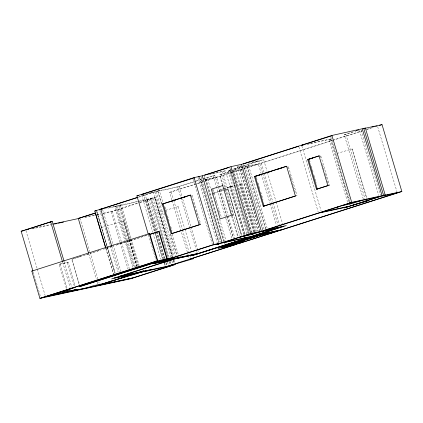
<?xml version="1.0" encoding="UTF-8"?>
<svg xmlns="http://www.w3.org/2000/svg" width="423" height="423" viewBox="0 0 423 423"><rect width="100%" height="100%" fill="white"/><g stroke="black" fill="none" stroke-linecap="round" stroke-linejoin="round"><path stroke-width="0.32" stroke-dasharray="2.12 1.59" d="M101.425 227.489L104.587 226.554M107.093 225.861L123.564 220.965L128.93 239.196M157.62 212.637L163.23 210.982M178.183 206.62L165.726 210.247M218.141 186.554L226.791 215.767L219.156 190.107L222.847 188.975M241.681 235.368L227.96 188.917L223.677 190.181M243.817 234.675L229.515 186.395L229.821 185.681L230.81 185.385L245.298 234.294M244.806 234.384L230.509 186.104L230.81 185.385M254.017 231.931L239.899 184.28L240.269 183.418L241.258 183.127L255.561 231.407M255.011 231.64L240.893 183.984L241.258 183.127M336.92 153.449L352.142 148.959L366.794 198.546M138.686 196.986L153.269 192.328L172.341 256.713M150.461 192.629L159.328 190.556L162.881 202.548M138.443 197.234L154.892 191.973L177.676 187.051L202.199 179.209M161.776 204.288L157.848 191.032L159.328 190.556M208.55 174.762L225.417 170.813L244.309 234.585M132.753 267.362L114.802 206.768L115.78 206.456L125.689 239.91M109.187 207.571L121.211 204.885L131.119 238.339M248.253 234.014L229.372 170.263L232.327 169.316M114.802 206.768L137.665 201.723M130.273 238.609L120.365 205.155L121.211 204.885M157.848 191.032L179.008 186.453L195.77 181.097M196.388 180.896L214.773 175.191L217.951 185.919M246.858 233.866L228.161 170.744L230.281 170.062L248.978 233.189M262.561 172.875L259.008 160.883L233.242 169.121L252.124 232.872M202.829 179.008L214.773 175.191M228.161 170.744L230.847 170.051M253.562 231.889L234.865 168.766L263.592 159.582L267.14 171.579M254.752 232.327L235.865 168.55L231.904 169.713M310.598 143.371L332.515 138.58M363.304 199.048L344.232 134.662L353.665 131.648M267.13 228.129L248.618 165.642L241.184 167.709L259.881 230.831M306.924 144.47L331.939 138.76M344.232 134.662L355.917 131.098M219.22 241.898L201.084 180.669L203.548 179.881M204.166 179.68L207.64 178.739L210.633 188.838M223.148 185.364L219.965 174.63L242.559 167.408M223.989 241.232L205.663 179.373L207.64 178.739M219.965 174.63L244.182 167.059L258.337 163.997L261.144 173.467M265.84 229.234L247.143 166.112L248.618 165.642M139.357 201.047L153.216 197.768L170.786 257.205M171.875 199.926L169.634 192.354L196.357 183.809M196.975 183.614L216.862 177.258L219.294 185.464M205.663 179.373L219.817 176.312L232.867 172.14M233.485 171.939L243.426 168.761M244.05 168.566L258.337 163.997M247.143 166.112L261.298 163.051L362.379 130.739M366.144 129.533L371.167 127.931M138.3 201.586L151.133 198.81L168.523 257.512M167.868 257.348L150.482 198.646L153.216 197.768M169.634 192.354L231.661 172.695M232.29 172.494L332.325 140.515M332.954 140.314L361.898 131.061M366.931 129.454L371.336 128.042M103.344 213.155L112.322 211.214L139.241 202.612M139.865 202.411L151.133 198.81M172.187 257.115L154.612 197.779L154.903 197.689L172.293 256.391M103.323 213.467L111.027 211.801L139.188 202.797M139.812 202.601L155.458 197.599L172.848 256.301M81.015 256.349L71.619 259.352L79.143 284.753M86.652 254.546L90.411 253.34M92.917 252.542L94.17 252.14M96.677 251.341L100.436 250.136M106.073 248.338L107.326 247.936M109.832 247.132L113.591 245.932M116.098 245.134L148.674 234.717M78.964 257.052L72.074 259.251L79.783 285.271M79.593 256.851L100.891 250.041M103.397 249.237L114.046 245.832M116.552 245.033L148.505 234.818M66.342 288.481L59.188 264.322L60.013 264.058L68.177 262.292L75.151 285.832M59.188 264.322L68.177 262.292M199.577 224.83L200.825 224.433L192.016 194.691M231.931 215.333L233.131 214.953L224.322 185.216M328.264 185.628L329.464 185.242L320.655 155.505M229.515 186.395L230.509 186.104M223.46 188.795L235.077 185.369M219.156 190.107L222.826 189.028M223.439 188.848L235.056 185.422M239.899 184.28L240.893 183.984M212.658 193.427L223.064 190.361M213.864 193.115L223.043 190.408M223.656 190.228L227.939 188.965M308.044 143.92L309.959 143.508M252.092 162.072L263.592 159.582M248.349 163.188L259.008 160.883M210.242 174.091L212.14 173.679M212.769 173.546L225.417 170.813M234.865 168.766L235.865 168.55M229.372 170.263L230.281 170.062M201.084 180.669L202.342 180.394M204.869 179.849L216.862 177.258M146.977 193.686L153.269 192.328M120.365 205.155L138.723 201.184M150.482 198.646L154.903 197.689M154.612 197.779L155.458 197.599M104.322 208.93L115.78 206.456M32.148 228.552L50.749 224.528M85.383 217.041L96.285 214.683M96.93 214.546L100.774 213.71M32.063 228.875L50.681 224.851M84.706 217.496L96.259 214.995M96.904 214.858L100.753 214.022M327.836 185.597L329.464 185.242M295.386 195.971L297.015 195.616L288.206 165.879M231.508 215.302L233.131 214.953M199.201 224.782L200.825 224.433M377.633 126.551L397.081 192.201M361.131 130.12L380.393 195.135M359.508 130.474L378.765 195.489M352.142 148.959L366.815 198.493M345.861 134.313L364.933 198.699M330.765 136.687L350.022 201.702M330.892 138.929L349.588 202.051M330.4 139.088L349.097 202.21M329.068 139.68L347.764 202.802M319.841 155.68L320.777 158.847M322.463 164.542L324.341 170.866M325.091 173.398L326.588 178.458M327.339 180.991L328.65 185.417M309.467 159.772L310.593 163.569M311.344 166.102L313.216 172.431M314.157 175.593L316.404 183.185M301.842 145.935L321.099 210.95M298.887 146.881L318.144 211.897M287.582 166.688L288.518 169.85M290.204 175.545L291.701 180.605M292.452 183.138L295.265 192.629M267.331 172.209L275.928 201.248M276.119 201.877L282.664 223.968M261.298 163.051L264.1 172.521M264.29 173.15L272.888 202.189M273.078 202.818L279.619 224.914M262.746 173.504L271.349 202.543M271.534 203.172L277.89 224.634M261.329 174.096L269.932 203.135M270.117 203.764L276.478 225.226M256.433 177.422L257.184 179.949M258.12 183.117L259.992 189.441M260.742 191.973L262.99 199.566M246.995 165.99L265.692 229.113M245.514 166.461L264.216 229.589M244.14 166.762L262.884 230.181M243.341 164.637L262.783 230.281M240.38 165.578L259.643 230.598M238.905 166.054L258.162 231.069M238.757 165.932L258.014 230.947M237.092 165.774L256.539 231.423M233.094 170.125L251.6 232.618M229.874 167.852L249.131 232.867M229.784 170.39L248.481 233.512M227.96 188.917L241.702 235.315M222.461 171.754L241.343 235.511M221.594 174.281L239.73 235.511M224.803 189.821L226.115 194.252M227.801 199.947L229.678 206.271M230.614 209.438L232.301 215.133M232.121 215.661L238.477 237.123M219.817 176.312L222.435 185.147M231.598 216.079L237.768 236.906M219.479 186.094L228.082 215.127M228.267 215.762L234.813 237.853M226.929 216.222L233.48 238.339M226.955 216.444L233.459 238.387M213.15 175.54L231.846 238.662M213.139 189.483L221.573 217.956M212.119 189.028L213.805 194.723M214.741 197.885L216.618 204.214M218.305 209.908L219.616 214.339M212.023 193.66L212.584 195.537M219.606 219.14L225.956 240.682M226.152 241.232L226.696 243.193M206.017 179.093L224.343 240.951M224.174 241.861L224.925 244.388M204.108 176.09L223.55 241.739M201.147 177.036L220.409 242.051M199.635 177.517L218.897 242.538M199.487 177.396L218.749 242.411M197.975 177.877L217.237 242.892M192.951 178.807L212.209 243.822M191.392 195.5L192.703 199.931M193.454 202.464L194.95 207.524M195.701 210.057L197.573 216.38M199.259 222.075L200.01 224.608M179.008 186.453L182.001 196.552M182.752 199.08L190.789 226.22M190.974 226.855L197.52 248.946M197.71 249.575L198.456 252.103M177.676 187.051L180.669 197.15M180.854 197.779L189.456 226.818M189.641 227.447L196.002 248.909M196.748 251.431L197.123 252.695M178.205 206.572L184.682 228.568M184.888 229.144L191.18 250.511M171.257 192L173.504 199.577M173.689 200.206L182.292 229.245M182.477 229.874L189.768 254.493M189.959 255.127L190.889 258.279M172.066 200.56L188.145 254.847M188.33 255.476L189.266 258.633M164.901 206.826L166.773 213.15M167.524 215.682L169.026 220.743M170.712 226.437L172.024 230.868M172.23 234.109L178.4 254.942M169.068 228.901L169.819 231.429M170.564 233.951L176.92 255.413M157.705 190.91L162.379 206.688M164.251 213.002L164.996 215.524M170.606 234.464L176.777 255.291M156.224 191.381L175.296 255.767M154.892 191.973L173.964 256.359M173.969 260.087L174.72 262.614M173.414 260.182L174.35 263.333M173.123 260.272L174.059 263.429M171.912 260.891L172.827 264.105M151.587 198.123L169.163 257.459M170.289 261.245L171.22 264.401M169.644 261.303L170.58 264.46M169.179 261.768L169.924 264.29M148.854 198.995L158.202 230.556M167.55 262.117L168.301 264.645M147.521 199.593L164.912 258.294M166.218 262.715L166.969 265.237M147.23 199.682L164.621 258.39M165.927 262.805L166.678 265.332M155.944 231.027L145.285 195.045L143.661 195.4L154.321 231.376M156.129 231.656L164.172 258.802M155.246 231.503L145.898 199.942L145.607 200.037L154.955 231.598M155.431 232.132L163.283 258.643M164.595 263.064L165.53 266.22M155.141 232.227L162.992 258.739M164.304 263.159L165.049 265.681M155.067 233.903L162.548 259.151M141.679 195.199L152.714 232.439M152.899 233.073L160.566 258.95M148.505 234.998L155.981 260.251M131.31 238.974L139.162 265.485M130.464 239.244L138.316 265.755M119.587 205.24L129.496 238.694M129.681 239.323L137.538 265.834M123.564 220.965L128.952 239.143M129.137 239.772L137.121 266.733M129.115 239.82L137.1 266.781M118.741 205.509L128.65 238.963M128.835 239.592L136.878 266.739M117.409 206.101L127.318 239.555M127.503 240.19L135.545 267.331M116.425 206.413L126.34 239.867M126.525 240.502L134.377 267.013M126.44 242.432L133.917 267.685M112.322 211.214L121.295 241.517M121.486 242.146L129.338 268.658M111.027 211.801L120 242.099M120.185 242.733L128.042 269.245M102.562 209.396L112.846 244.113M113.031 244.743L121.073 271.889M111.778 246.355L119.26 271.608M99.823 210.268L118.149 272.132M96.867 211.214L115.193 273.073M97.02 212.621L114.982 273.258M96.576 211.31L114.961 273.311M105.866 248.322L113.533 274.199M114.279 276.727L115.024 279.249M105.798 248.269L113.459 274.152M79.899 218.094L89.808 251.548M89.993 252.177L97.85 278.688M98.781 281.845L99.156 283.109M88.745 253.795L96.222 279.043M97.158 282.199L97.718 284.092M67.347 262.556L74.506 286.72M64.254 261.848L71.736 287.101M62.63 262.202L70.112 287.45M60.013 264.058L67.357 288.835M25.919 230.572L37.139 268.446M37.324 269.076L45.176 295.587M33.306 272.264L40.597 296.883"/><path stroke-width="0.63" d="M138.956 273.052L115.215 279.883M40.968 298.146L130.844 278.715L175.281 264.507L170.3 265.554L173.033 264.682L193.597 258.665M232.967 242.453L251.696 237.102L234.247 242.252M245.234 237.721L244.933 238.435L245.922 238.144L246.228 237.43L242.279 238.667M367.534 201.052L350.709 205.837M179.717 255.624L179.394 255.741M238.921 241.803L261.261 234.638L260.758 234.744M256.296 235.273L255.841 235.426L268.293 232.428L269.922 232.079L266.961 233.02L281.115 229.964L397.266 192.83L380.441 196.547M113.93 280.29L104.164 283.389L93.716 285.647L86.874 287.814L71.164 291.209L76.505 289.48M155.352 263.164L172.981 257.517L166.472 258.929M163.875 261.895L169.147 260.198L153.771 263.719L155.68 263.111L155.394 263.169M260.753 234.733L263.957 233.67M248.475 237.388L248.814 237.266M76.478 289.485L55.276 294.646L69.848 289.982L62.001 291.648L75.067 287.413L73.443 287.767M115.389 279.994L115.088 280.1M272.708 227.833L272.47 227.912M365.53 201.062L365.335 201.163M162.258 262.641L161.914 262.762L162.242 262.704M32.931 271.006L21.15 231.238L50.665 221.8L52.288 221.451L64.069 261.218M52.288 221.451L25.734 229.938L28.299 229.382M148.314 234.368L136.909 195.865L194.099 177.581L202.257 175.82L230.984 166.636L241.528 164.357L331.912 135.46L365.382 128.069L385.205 194.982L383.724 195.452L401.85 191.534L382.032 124.626L364.531 128.407M204.547 175.259L229.06 167.423M105.607 247.64L94.763 211.029L137.443 197.388M96.682 210.585L94.763 211.029M137.824 197.43L99.638 209.639L102.186 209.089M243.151 164.002L298.696 146.247M88.555 253.16L78.276 218.442L95.392 212.97L105.491 247.058M95.186 213.208L78.276 218.442M364.399 128.386L365.382 128.069M379.516 125.43L382.032 124.626M162.337 204.013L190.392 195.045L199.201 224.782L171.146 233.75L162.337 204.013L163.96 203.659M190.577 195.066L163.151 203.838L171.96 233.575L199.386 224.803M169.575 201.866L175.809 199.873M180.172 198.477L186.406 196.489M254.435 176.507L286.577 166.228L295.386 195.971L263.243 206.244L254.435 176.507L256.058 176.153M307.658 159.492L319.027 155.854L327.836 185.597L316.467 189.229L307.658 159.492L308.742 159.26M286.773 166.25L255.243 176.333L264.052 206.07L295.582 195.992M319.243 155.87L308.467 159.318L317.276 189.055L328.052 185.612M256.676 175.957L261.002 174.572M265.951 172.991L271.513 171.215M276.457 169.634L282.638 167.656M309.282 159.143L312.872 157.991M31.836 271.117L149.689 233.491L157.768 260.748L39.91 298.374L31.836 271.117L32.291 271.016M149.303 234.516L159.154 231.413L167.228 258.675L79.693 286.609M149.758 234.421L159.154 231.413M39.91 298.374L157.768 260.748M385.205 194.982L351.73 202.374L261.345 231.265L250.802 233.544L222.08 242.728L213.916 244.494L156.727 262.773L173.086 259.236L111.624 278.884L135.603 273.364L98.094 285.356L99.717 285.002M76.251 289.549L67.262 291.579L66.892 290.342M360.581 200.84L352.602 203.368L342.36 205.589M168.677 265.908L140.187 272.068L143.989 270.852L142.366 271.201L138.559 272.417L119.46 276.547L174.71 258.887L197.499 253.959L256.676 235.167L256.306 236.029L255.318 236.32L255.682 235.463L254.683 235.68L286.366 225.549L265.935 230.197L269.033 229.197L267.41 229.53M148.098 270.646L136.936 273.105M150.646 269.789L151.08 269.652L139.405 272.148M347.262 206.942L344.301 207.889L380.763 196.399M264.179 233.623L266.062 233.142M225.961 245.959L238.942 241.803M226.606 245.964L258.353 235.817L271.714 232.925M168.423 265.945L236.679 244.166L220.901 247.577L243.373 240.957L225.485 246.281L239.963 243.077M239.64 243.22L278.16 230.905L264.005 233.967L239.788 241.544L262.382 234.321L252.88 236.372M166.329 266.823L137.226 273.015L99.447 285.102L132.7 277.911M167.048 266.596L170.95 265.718L132.14 278.128L45.552 296.851L72.111 288.359L70.482 288.713M401.85 191.534L189.451 259.262M174.429 264.692L174.725 264.597M67.352 291.516L68.267 291.257M338.543 206.81L337.448 207.106M252.034 236.235L277.71 228.108L260.124 231.91L253.128 234.125L239.762 237.245M250.612 237.023L247.873 237.673L248.983 237.292L248.518 237.393M252.753 236.415L251.399 236.769M197.763 253.916L194.538 254.905L192.914 255.254L195.146 254.54L174.387 259.029L163.865 262.355M367.952 200.539L366.963 200.814M169.496 265.602L170.485 265.327M70.815 288.555L71.535 288.375M225.893 245.975L217.945 248.523L235.563 244.483M331.854 135.778L301.657 145.301L304.211 144.751M356.129 130.533L358.683 129.977M371.732 127.159L374.276 126.609M375.545 126.334L376.814 126.059M194.548 177.792L141.494 194.564L144.698 193.877M198.112 177.02L199.302 176.761M136.909 195.865L138.797 195.458M102.371 208.766L100.748 209.115L111.593 245.726M52.674 224.116L79.609 218.289M21.15 231.238L24.36 230.54M54.53 224.016L57.1 223.46M58.385 223.185L63.519 222.075M316.467 189.229L317.546 188.996M263.243 206.244L264.322 206.012M149.689 233.491L149.234 233.586L157.314 260.848M171.146 233.75L172.23 233.517M364.055 201.575L365.678 201.221M348.885 206.593L318.519 213.16L262.974 230.916L283.41 226.495M266.818 232.899L268.441 232.55M255.804 235.362L256.317 235.251M267.685 232.793L281.443 229.816M251.902 236.277L223.719 242.374L249.507 234.131L278.826 227.791L198.831 253.366L177.671 257.94L180.626 256.994L179.003 257.348L161.311 261.477L212.584 245.086L219.14 243.669L216.179 244.616L217.808 244.261L220.78 243.315L248.946 237.224M217.607 244.156L219.267 243.796M232.814 242.501L199.154 253.218L178.395 257.707M167.228 258.675L166.773 258.77L158.699 231.513M157.271 260.917L165.821 259.066L79.593 286.63L80.243 286.493M167.693 259.479L169.29 259.146L164.272 260.764L176.766 258.062M177.523 257.819L179.151 257.47M165.938 261.462L163.923 261.9M163.479 262.308L165.107 261.959M120.566 276.023L122.194 275.674M171.41 265.031L173.033 264.682M120.042 276.362L139.141 272.232M114.585 277.937L136.248 273.327M165.425 266.945L169.575 266.12M363.759 128.423L383.576 195.331M362.278 128.893L382.096 195.807M331.912 135.46L351.73 202.374M351.402 202.331L351.777 203.606M349.773 202.686L350.149 203.944M349.282 202.839L349.657 204.103M241.528 164.357L261.345 231.265M252.309 233.501L252.684 234.765M251.209 233.068L251.585 234.331M230.984 166.636L250.802 233.544M248.253 234.014L248.629 235.278M247.043 234.495L247.418 235.759M244.489 235.193L244.864 236.468M202.257 175.82L222.08 242.728M194.099 177.581L213.916 244.494M50.665 221.8L62.445 261.567M222.699 185.565L211.326 189.203L220.134 218.94L231.508 215.302L222.699 185.565M350.397 202.966L321.475 212.214L350.218 205.996L379.14 196.753L350.397 202.966"/></g></svg>
